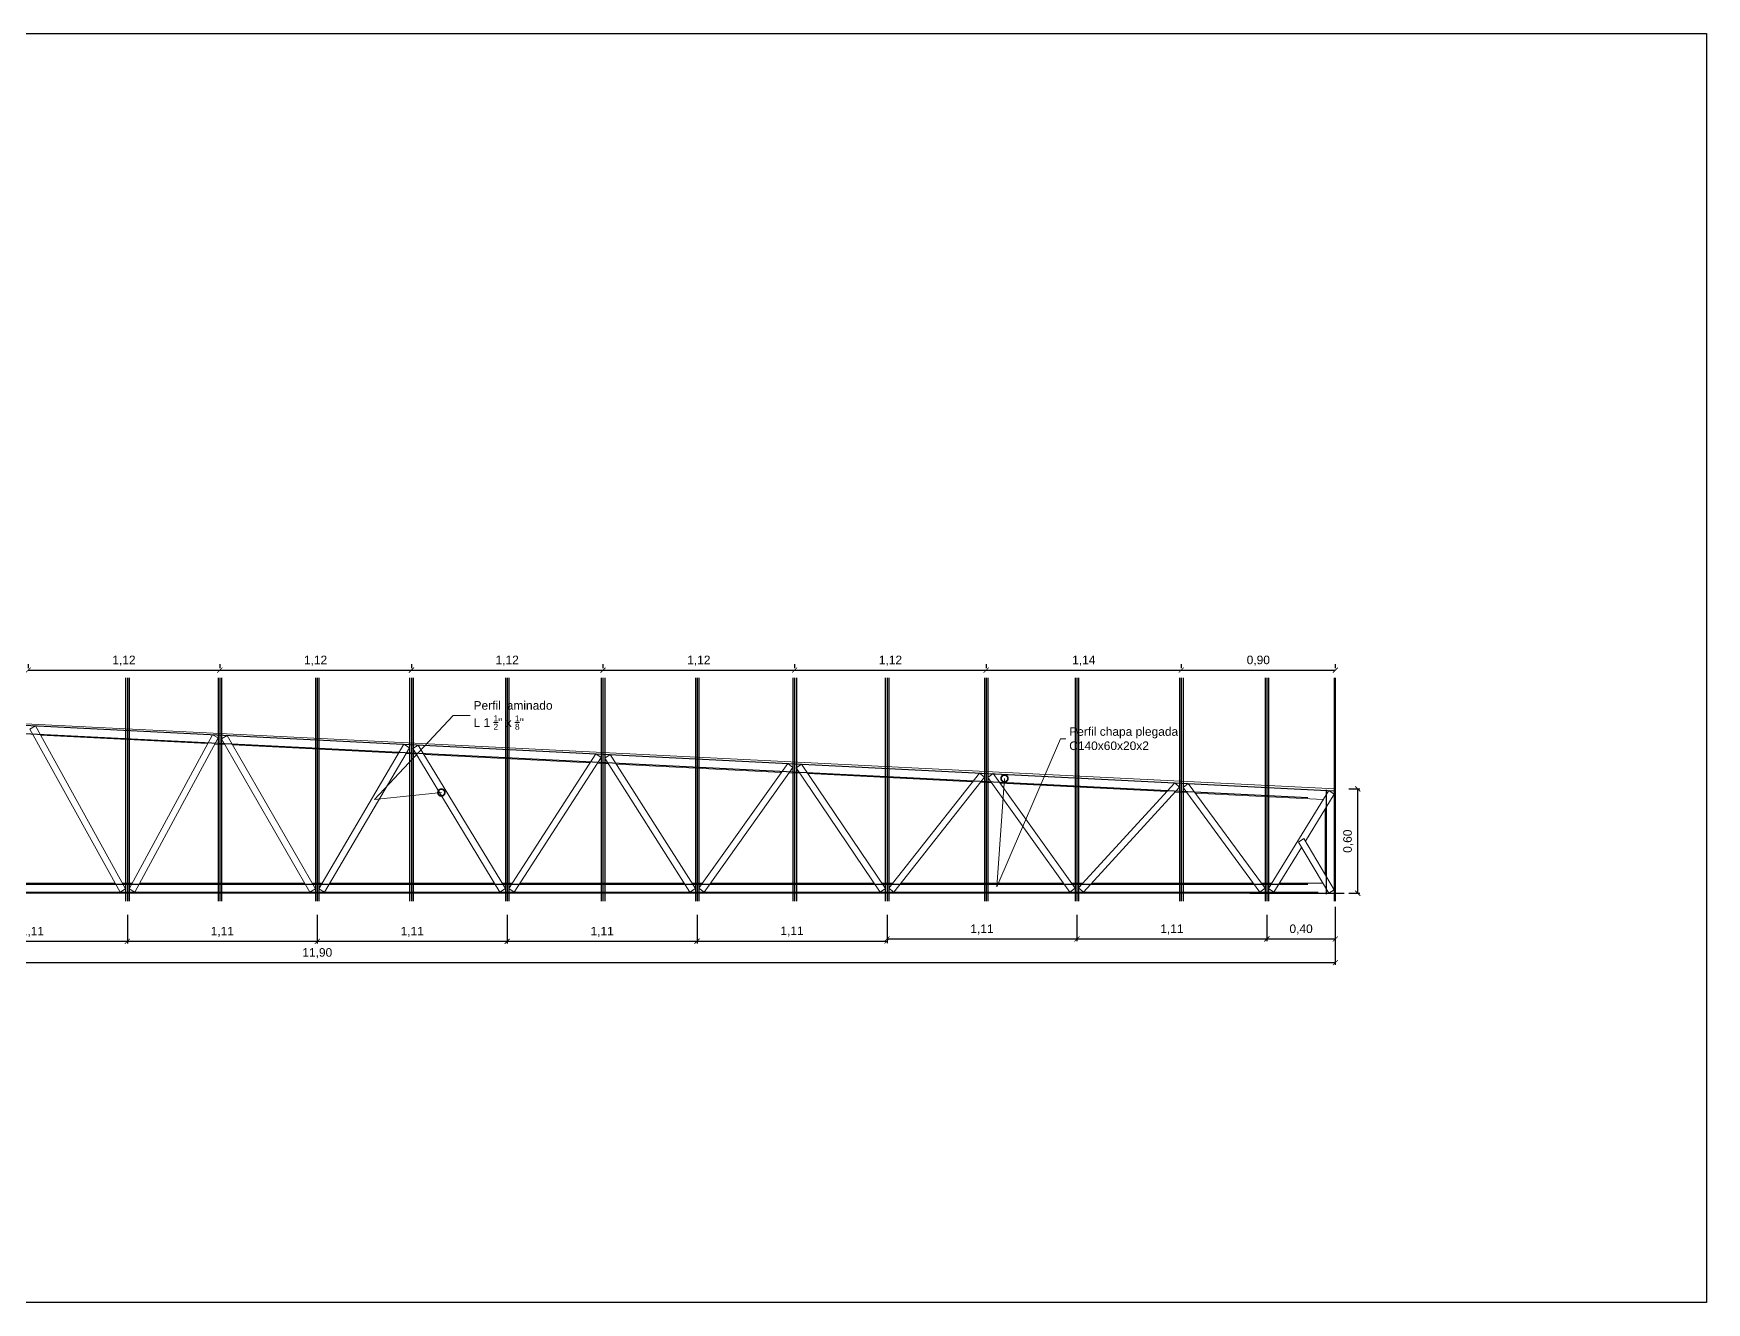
# Model space of a CAD drawing. Header units: millimetres. Extents: x 265 to 899, y -203 to 32.
# Drawn here: x 814.56 to 824.34, y -122.68 to -115.26 of the extents above; entities that cross this region are included whole.
import ezdxf
from ezdxf import colors
from ezdxf.entities.mleader import LeaderData, LeaderLine
from ezdxf.math import Vec2, Vec3

# ---------------------------------------------------------------- set-up
doc = ezdxf.new("R2010")
doc.units = ezdxf.units.MM
doc.header["$LTSCALE"] = 0.1
doc.header["$MEASUREMENT"] = 0
doc.header["$PDMODE"] = 3
doc.header["$PDSIZE"] = 0.1
doc.linetypes.add('CONTINUA', pattern=[200, 100, 100])
doc.layers.get('DEFPOINTS').update_dxf_attribs({"color": 1})
for name, color, linetype, lineweight in [('00_EST_ANGULARES', 4, 'CONTINUA', 20), ('00_EST_Cotas', 6, 'Continuous', 9), ('00_EST_TEXTO', 6, 'Continuous', 9), ('00_EST_Viga', 5, 'Continuous', 20), ('00_EST_Viga_Montante', 5, 'Continuous', 20)]:
    doc.layers.add(name, color=color, linetype=linetype, lineweight=lineweight)
doc.layers.add('00_EST_Aux', color=7, linetype='Continuous', true_color=0xd02fca, plot=False)
doc.layers.add('00_EST_NoImprimir', color=1, linetype='Continuous', plot=False)
doc.styles.add('Arial1_50', font='arial.ttf', dxfattribs={"height": 0.05})
doc.styles.add('Arial20', font='arial.ttf', dxfattribs={"height": 0.2})
doc.dimstyles.new('Cota 1-25-Andres', dxfattribs={"dimtxt": 0.05, "dimasz": 0.03, "dimexe": 0.012, "dimexo": 0.08, "dimgap": 0.025, "dimtad": 1, "dimzin": 0, "dimtxsty": 'Arial1_50', "dimblk1": 'ARCHTICK', "dimblk2": 'ARCHTICK', "dimsah": 1, "dimcen": 0.09, "dimclrd": 256, "dimclre": 256, "dimclrt": 256, "dimazin": 0, "dimtfac": 1, "dimtofl": 0, "dimtmove": 0, "dimatfit": 3, "dimldrblk": 'ARCHTICK', "dimfxl": 1, "dimtolj": 1, "dimtzin": 0, "dimarcsym": 0})

# ---------------------------------------------------------------- blocks, each defined once
blk = doc.blocks.new('_ARCHTICK')
at = {"color": 0, "linetype": 'ByBlock', "const_width": 0.15}
blk.add_lwpolyline([(-0.5, -0.5), (0.5, 0.5)], dxfattribs=at)
blk = doc.blocks.new('*D199')
at = {"layer": '00_EST_Cotas', "lineweight": -2, "transparency": 16777216}
for p, q in [((814.0028, -120.4099), (814.0028, -120.5774)), ((815.1128, -120.4099), (815.1128, -120.5774)), ((814.0028, -120.5654), (815.1128, -120.5654))]:
    blk.add_line(p, q, dxfattribs=at)
at = {"layer": 'DEFPOINTS', "color": 0, "transparency": 16777216}
for p in [(814.0028, -120.3299), (815.1128, -120.3299), (815.1128, -120.5654)]:
    blk.add_point(p, dxfattribs=at)
at = {"layer": '00_EST_Cotas', "lineweight": -2, "transparency": 16777216, "xscale": 0.03, "yscale": 0.03, "zscale": 0.03, "rotation": 180}
blk.add_blockref('_ARCHTICK', (814.0028, -120.5654), dxfattribs=at)
at = {"layer": '00_EST_Cotas', "lineweight": -2, "transparency": 16777216, "xscale": 0.03, "yscale": 0.03, "zscale": 0.03}
blk.add_blockref('_ARCHTICK', (815.1128, -120.5654), dxfattribs=at)
at = {"layer": '00_EST_Cotas', "transparency": 16777216, "insert": (814.5578, -120.5104), "char_height": 0.05, "attachment_point": 5, "style": 'Arial1_50'}
blk.add_mtext('\\A1;1,11', dxfattribs=at)
blk = doc.blocks.new('*D200')
at = {"layer": '00_EST_Cotas', "lineweight": -2, "transparency": 16777216}
for p, q in [((815.1128, -120.4099), (815.1128, -120.5774)), ((816.2228, -120.4099), (816.2228, -120.5774)), ((815.1128, -120.5654), (816.2228, -120.5654))]:
    blk.add_line(p, q, dxfattribs=at)
at = {"layer": 'DEFPOINTS', "color": 0, "transparency": 16777216}
for p in [(815.1128, -120.3299), (816.2228, -120.3299), (816.2228, -120.5654)]:
    blk.add_point(p, dxfattribs=at)
at = {"layer": '00_EST_Cotas', "lineweight": -2, "transparency": 16777216, "xscale": 0.03, "yscale": 0.03, "zscale": 0.03, "rotation": 180}
blk.add_blockref('_ARCHTICK', (815.1128, -120.5654), dxfattribs=at)
at = {"layer": '00_EST_Cotas', "lineweight": -2, "transparency": 16777216, "xscale": 0.03, "yscale": 0.03, "zscale": 0.03}
blk.add_blockref('_ARCHTICK', (816.2228, -120.5654), dxfattribs=at)
at = {"layer": '00_EST_Cotas', "transparency": 16777216, "insert": (815.6678, -120.5104), "char_height": 0.05, "attachment_point": 5, "style": 'Arial1_50'}
blk.add_mtext('\\A1;1,11', dxfattribs=at)
blk = doc.blocks.new('*D201')
at = {"layer": '00_EST_Cotas', "lineweight": -2, "transparency": 16777216}
for p, q in [((816.2228, -120.4099), (816.2228, -120.5774)), ((817.3328, -120.4099), (817.3328, -120.5774)), ((816.2228, -120.5654), (817.3328, -120.5654))]:
    blk.add_line(p, q, dxfattribs=at)
at = {"layer": 'DEFPOINTS', "color": 0, "transparency": 16777216}
for p in [(816.2228, -120.3299), (817.3328, -120.3299), (817.3328, -120.5654)]:
    blk.add_point(p, dxfattribs=at)
at = {"layer": '00_EST_Cotas', "lineweight": -2, "transparency": 16777216, "xscale": 0.03, "yscale": 0.03, "zscale": 0.03, "rotation": 180}
blk.add_blockref('_ARCHTICK', (816.2228, -120.5654), dxfattribs=at)
at = {"layer": '00_EST_Cotas', "lineweight": -2, "transparency": 16777216, "xscale": 0.03, "yscale": 0.03, "zscale": 0.03}
blk.add_blockref('_ARCHTICK', (817.3328, -120.5654), dxfattribs=at)
at = {"layer": '00_EST_Cotas', "transparency": 16777216, "insert": (816.7778, -120.5104), "char_height": 0.05, "attachment_point": 5, "style": 'Arial1_50'}
blk.add_mtext('\\A1;1,11', dxfattribs=at)
blk = doc.blocks.new('*D202')
at = {"layer": '00_EST_Cotas', "lineweight": -2, "transparency": 16777216}
for p, q in [((817.3328, -120.4099), (817.3328, -120.5774)), ((818.4428, -120.4099), (818.4428, -120.5774)), ((817.3328, -120.5654), (818.4428, -120.5654))]:
    blk.add_line(p, q, dxfattribs=at)
at = {"layer": 'DEFPOINTS', "color": 0, "transparency": 16777216}
for p in [(817.3328, -120.3299), (818.4428, -120.3299), (818.4428, -120.5654)]:
    blk.add_point(p, dxfattribs=at)
at = {"layer": '00_EST_Cotas', "lineweight": -2, "transparency": 16777216, "xscale": 0.03, "yscale": 0.03, "zscale": 0.03, "rotation": 180}
blk.add_blockref('_ARCHTICK', (817.3328, -120.5654), dxfattribs=at)
at = {"layer": '00_EST_Cotas', "lineweight": -2, "transparency": 16777216, "xscale": 0.03, "yscale": 0.03, "zscale": 0.03}
blk.add_blockref('_ARCHTICK', (818.4428, -120.5654), dxfattribs=at)
at = {"layer": '00_EST_Cotas', "transparency": 16777216, "insert": (817.8878, -120.5104), "char_height": 0.05, "attachment_point": 5, "style": 'Arial1_50'}
blk.add_mtext('\\A1;1,11', dxfattribs=at)
blk = doc.blocks.new('*D203')
at = {"layer": '00_EST_Cotas', "lineweight": -2, "transparency": 16777216}
for p, q in [((818.4428, -120.4099), (818.4428, -120.5756)), ((819.5528, -120.4099), (819.5528, -120.5756)), ((818.4428, -120.5636), (819.5528, -120.5636))]:
    blk.add_line(p, q, dxfattribs=at)
at = {"layer": 'DEFPOINTS', "color": 0, "transparency": 16777216}
for p in [(818.4428, -120.3299), (819.5528, -120.3299), (819.5528, -120.5636)]:
    blk.add_point(p, dxfattribs=at)
at = {"layer": '00_EST_Cotas', "lineweight": -2, "transparency": 16777216, "xscale": 0.03, "yscale": 0.03, "zscale": 0.03, "rotation": 180}
blk.add_blockref('_ARCHTICK', (818.4428, -120.5636), dxfattribs=at)
at = {"layer": '00_EST_Cotas', "lineweight": -2, "transparency": 16777216, "xscale": 0.03, "yscale": 0.03, "zscale": 0.03}
blk.add_blockref('_ARCHTICK', (819.5528, -120.5636), dxfattribs=at)
at = {"layer": '00_EST_Cotas', "transparency": 16777216, "insert": (818.9978, -120.5085), "char_height": 0.05, "attachment_point": 5, "style": 'Arial1_50'}
blk.add_mtext('\\A1;1,11', dxfattribs=at)
blk = doc.blocks.new('*D204')
at = {"layer": '00_EST_Cotas', "lineweight": -2, "transparency": 16777216}
for p, q in [((819.5528, -120.4099), (819.5528, -120.5636)), ((820.6628, -120.4099), (820.6628, -120.5636)), ((819.5528, -120.5516), (820.6628, -120.5516))]:
    blk.add_line(p, q, dxfattribs=at)
at = {"layer": 'DEFPOINTS', "color": 0, "transparency": 16777216}
for p in [(819.5528, -120.3299), (820.6628, -120.3299), (820.6628, -120.5516)]:
    blk.add_point(p, dxfattribs=at)
at = {"layer": '00_EST_Cotas', "lineweight": -2, "transparency": 16777216, "xscale": 0.03, "yscale": 0.03, "zscale": 0.03, "rotation": 180}
blk.add_blockref('_ARCHTICK', (819.5528, -120.5516), dxfattribs=at)
at = {"layer": '00_EST_Cotas', "lineweight": -2, "transparency": 16777216, "xscale": 0.03, "yscale": 0.03, "zscale": 0.03}
blk.add_blockref('_ARCHTICK', (820.6628, -120.5516), dxfattribs=at)
at = {"layer": '00_EST_Cotas', "transparency": 16777216, "insert": (820.1078, -120.4965), "char_height": 0.05, "attachment_point": 5, "style": 'Arial1_50'}
blk.add_mtext('\\A1;1,11', dxfattribs=at)
blk = doc.blocks.new('*D205')
at = {"layer": '00_EST_Cotas', "lineweight": -2, "transparency": 16777216}
for p, q in [((820.6628, -120.4099), (820.6628, -120.5636)), ((821.7728, -120.4099), (821.7728, -120.5636)), ((820.6628, -120.5516), (821.7728, -120.5516))]:
    blk.add_line(p, q, dxfattribs=at)
at = {"layer": 'DEFPOINTS', "color": 0, "transparency": 16777216}
for p in [(820.6628, -120.3299), (821.7728, -120.3299), (821.7728, -120.5516)]:
    blk.add_point(p, dxfattribs=at)
at = {"layer": '00_EST_Cotas', "lineweight": -2, "transparency": 16777216, "xscale": 0.03, "yscale": 0.03, "zscale": 0.03, "rotation": 180}
blk.add_blockref('_ARCHTICK', (820.6628, -120.5516), dxfattribs=at)
at = {"layer": '00_EST_Cotas', "lineweight": -2, "transparency": 16777216, "xscale": 0.03, "yscale": 0.03, "zscale": 0.03}
blk.add_blockref('_ARCHTICK', (821.7728, -120.5516), dxfattribs=at)
at = {"layer": '00_EST_Cotas', "transparency": 16777216, "insert": (821.2178, -120.4965), "char_height": 0.05, "attachment_point": 5, "style": 'Arial1_50'}
blk.add_mtext('\\A1;1,11', dxfattribs=at)
blk = doc.blocks.new('*D206')
at = {"layer": '00_EST_Cotas', "lineweight": -2, "transparency": 16777216}
for p, q in [((821.7728, -120.4099), (821.7728, -120.5636)), ((822.1731, -120.4099), (822.1731, -120.5636)), ((821.7728, -120.5516), (822.1731, -120.5516))]:
    blk.add_line(p, q, dxfattribs=at)
at = {"layer": 'DEFPOINTS', "color": 0, "transparency": 16777216}
for p in [(821.7728, -120.3299), (822.1731, -120.3299), (822.1731, -120.5516)]:
    blk.add_point(p, dxfattribs=at)
at = {"layer": '00_EST_Cotas', "lineweight": -2, "transparency": 16777216, "xscale": 0.03, "yscale": 0.03, "zscale": 0.03, "rotation": 180}
blk.add_blockref('_ARCHTICK', (821.7728, -120.5516), dxfattribs=at)
at = {"layer": '00_EST_Cotas', "lineweight": -2, "transparency": 16777216, "xscale": 0.03, "yscale": 0.03, "zscale": 0.03}
blk.add_blockref('_ARCHTICK', (822.1731, -120.5516), dxfattribs=at)
at = {"layer": '00_EST_Cotas', "transparency": 16777216, "insert": (821.9729, -120.4965), "char_height": 0.05, "attachment_point": 5, "style": 'Arial1_50'}
blk.add_mtext('\\A1;0,40', dxfattribs=at)
blk = doc.blocks.new('*D211')
at = {"layer": '00_EST_Cotas', "lineweight": -2, "transparency": 16777216}
for p, q in [((814.5328, -118.9445), (814.5328, -118.9682)), ((814.5328, -118.9802), (815.6528, -118.9802)), ((815.6528, -118.9445), (815.6528, -118.9682))]:
    blk.add_line(p, q, dxfattribs=at)
at = {"layer": 'DEFPOINTS', "color": 0, "transparency": 16777216}
for p in [(815.6528, -118.9802), (814.5328, -119.0245), (815.6528, -119.0245)]:
    blk.add_point(p, dxfattribs=at)
at = {"layer": '00_EST_Cotas', "lineweight": -2, "transparency": 16777216, "xscale": 0.03, "yscale": 0.03, "zscale": 0.03, "rotation": 180}
blk.add_blockref('_ARCHTICK', (814.5328, -118.9802), dxfattribs=at)
at = {"layer": '00_EST_Cotas', "lineweight": -2, "transparency": 16777216, "xscale": 0.03, "yscale": 0.03, "zscale": 0.03}
blk.add_blockref('_ARCHTICK', (815.6528, -118.9802), dxfattribs=at)
at = {"layer": '00_EST_Cotas', "transparency": 16777216, "insert": (815.0928, -118.9251), "char_height": 0.05, "attachment_point": 5, "style": 'Arial1_50'}
blk.add_mtext('\\A1;1,12', dxfattribs=at)
blk = doc.blocks.new('*D212')
at = {"layer": '00_EST_Cotas', "lineweight": -2, "transparency": 16777216}
for p, q in [((815.6528, -118.9445), (815.6528, -118.9682)), ((815.6528, -118.9802), (816.7728, -118.9802)), ((816.7728, -118.9445), (816.7728, -118.9682))]:
    blk.add_line(p, q, dxfattribs=at)
at = {"layer": 'DEFPOINTS', "color": 0, "transparency": 16777216}
for p in [(816.7728, -118.9802), (815.6528, -119.0245), (816.7728, -119.0245)]:
    blk.add_point(p, dxfattribs=at)
at = {"layer": '00_EST_Cotas', "lineweight": -2, "transparency": 16777216, "xscale": 0.03, "yscale": 0.03, "zscale": 0.03, "rotation": 180}
blk.add_blockref('_ARCHTICK', (815.6528, -118.9802), dxfattribs=at)
at = {"layer": '00_EST_Cotas', "lineweight": -2, "transparency": 16777216, "xscale": 0.03, "yscale": 0.03, "zscale": 0.03}
blk.add_blockref('_ARCHTICK', (816.7728, -118.9802), dxfattribs=at)
at = {"layer": '00_EST_Cotas', "transparency": 16777216, "insert": (816.2128, -118.9251), "char_height": 0.05, "attachment_point": 5, "style": 'Arial1_50'}
blk.add_mtext('\\A1;1,12', dxfattribs=at)
blk = doc.blocks.new('*D213')
at = {"layer": '00_EST_Cotas', "lineweight": -2, "transparency": 16777216}
for p, q in [((816.7728, -118.9445), (816.7728, -118.9682)), ((816.7728, -118.9802), (817.8928, -118.9802)), ((817.8928, -118.9445), (817.8928, -118.9682))]:
    blk.add_line(p, q, dxfattribs=at)
at = {"layer": 'DEFPOINTS', "color": 0, "transparency": 16777216}
for p in [(817.8928, -118.9802), (816.7728, -119.0245), (817.8928, -119.0245)]:
    blk.add_point(p, dxfattribs=at)
at = {"layer": '00_EST_Cotas', "lineweight": -2, "transparency": 16777216, "xscale": 0.03, "yscale": 0.03, "zscale": 0.03, "rotation": 180}
blk.add_blockref('_ARCHTICK', (816.7728, -118.9802), dxfattribs=at)
at = {"layer": '00_EST_Cotas', "lineweight": -2, "transparency": 16777216, "xscale": 0.03, "yscale": 0.03, "zscale": 0.03}
blk.add_blockref('_ARCHTICK', (817.8928, -118.9802), dxfattribs=at)
at = {"layer": '00_EST_Cotas', "transparency": 16777216, "insert": (817.3328, -118.9251), "char_height": 0.05, "attachment_point": 5, "style": 'Arial1_50'}
blk.add_mtext('\\A1;1,12', dxfattribs=at)
blk = doc.blocks.new('*D214')
at = {"layer": '00_EST_Cotas', "lineweight": -2, "transparency": 16777216}
for p, q in [((817.8928, -118.9445), (817.8928, -118.9682)), ((817.8928, -118.9802), (819.0128, -118.9802)), ((819.0128, -118.9445), (819.0128, -118.9682))]:
    blk.add_line(p, q, dxfattribs=at)
at = {"layer": 'DEFPOINTS', "color": 0, "transparency": 16777216}
for p in [(819.0128, -118.9802), (817.8928, -119.0245), (819.0128, -119.0245)]:
    blk.add_point(p, dxfattribs=at)
at = {"layer": '00_EST_Cotas', "lineweight": -2, "transparency": 16777216, "xscale": 0.03, "yscale": 0.03, "zscale": 0.03, "rotation": 180}
blk.add_blockref('_ARCHTICK', (817.8928, -118.9802), dxfattribs=at)
at = {"layer": '00_EST_Cotas', "lineweight": -2, "transparency": 16777216, "xscale": 0.03, "yscale": 0.03, "zscale": 0.03}
blk.add_blockref('_ARCHTICK', (819.0128, -118.9802), dxfattribs=at)
at = {"layer": '00_EST_Cotas', "transparency": 16777216, "insert": (818.4528, -118.9251), "char_height": 0.05, "attachment_point": 5, "style": 'Arial1_50'}
blk.add_mtext('\\A1;1,12', dxfattribs=at)
blk = doc.blocks.new('*D215')
at = {"layer": '00_EST_Cotas', "lineweight": -2, "transparency": 16777216}
for p, q in [((819.0128, -118.9445), (819.0128, -118.9682)), ((819.0128, -118.9802), (820.1328, -118.9802)), ((820.1328, -118.9445), (820.1328, -118.9682))]:
    blk.add_line(p, q, dxfattribs=at)
at = {"layer": 'DEFPOINTS', "color": 0, "transparency": 16777216}
for p in [(820.1328, -118.9802), (819.0128, -119.0245), (820.1328, -119.0245)]:
    blk.add_point(p, dxfattribs=at)
at = {"layer": '00_EST_Cotas', "lineweight": -2, "transparency": 16777216, "xscale": 0.03, "yscale": 0.03, "zscale": 0.03, "rotation": 180}
blk.add_blockref('_ARCHTICK', (819.0128, -118.9802), dxfattribs=at)
at = {"layer": '00_EST_Cotas', "lineweight": -2, "transparency": 16777216, "xscale": 0.03, "yscale": 0.03, "zscale": 0.03}
blk.add_blockref('_ARCHTICK', (820.1328, -118.9802), dxfattribs=at)
at = {"layer": '00_EST_Cotas', "transparency": 16777216, "insert": (819.5728, -118.9251), "char_height": 0.05, "attachment_point": 5, "style": 'Arial1_50'}
blk.add_mtext('\\A1;1,12', dxfattribs=at)
blk = doc.blocks.new('*D216')
at = {"layer": '00_EST_Cotas', "lineweight": -2, "transparency": 16777216}
for p, q in [((820.1328, -118.9445), (820.1328, -118.9682)), ((820.1328, -118.9802), (821.2728, -118.9802)), ((821.2728, -118.9445), (821.2728, -118.9682))]:
    blk.add_line(p, q, dxfattribs=at)
at = {"layer": 'DEFPOINTS', "color": 0, "transparency": 16777216}
for p in [(821.2728, -118.9802), (820.1328, -119.0245), (821.2728, -119.0245)]:
    blk.add_point(p, dxfattribs=at)
at = {"layer": '00_EST_Cotas', "lineweight": -2, "transparency": 16777216, "xscale": 0.03, "yscale": 0.03, "zscale": 0.03, "rotation": 180}
blk.add_blockref('_ARCHTICK', (820.1328, -118.9802), dxfattribs=at)
at = {"layer": '00_EST_Cotas', "lineweight": -2, "transparency": 16777216, "xscale": 0.03, "yscale": 0.03, "zscale": 0.03}
blk.add_blockref('_ARCHTICK', (821.2728, -118.9802), dxfattribs=at)
at = {"layer": '00_EST_Cotas', "transparency": 16777216, "insert": (820.7028, -118.9251), "char_height": 0.05, "attachment_point": 5, "style": 'Arial1_50'}
blk.add_mtext('\\A1;1,14', dxfattribs=at)
blk = doc.blocks.new('*D217')
at = {"layer": '00_EST_Cotas', "lineweight": -2, "transparency": 16777216}
for p, q in [((821.2728, -118.9445), (821.2728, -118.9682)), ((821.2728, -118.9802), (822.1731, -118.9802)), ((822.1731, -118.9445), (822.1731, -118.9682))]:
    blk.add_line(p, q, dxfattribs=at)
at = {"layer": 'DEFPOINTS', "color": 0, "transparency": 16777216}
for p in [(822.1731, -118.9802), (821.2728, -119.0245), (822.1731, -119.0245)]:
    blk.add_point(p, dxfattribs=at)
at = {"layer": '00_EST_Cotas', "lineweight": -2, "transparency": 16777216, "xscale": 0.03, "yscale": 0.03, "zscale": 0.03, "rotation": 180}
blk.add_blockref('_ARCHTICK', (821.2728, -118.9802), dxfattribs=at)
at = {"layer": '00_EST_Cotas', "lineweight": -2, "transparency": 16777216, "xscale": 0.03, "yscale": 0.03, "zscale": 0.03}
blk.add_blockref('_ARCHTICK', (822.1731, -118.9802), dxfattribs=at)
at = {"layer": '00_EST_Cotas', "transparency": 16777216, "insert": (821.7229, -118.9251), "char_height": 0.05, "attachment_point": 5, "style": 'Arial1_50'}
blk.add_mtext('\\A1;0,90', dxfattribs=at)
blk = doc.blocks.new('*D299')
at = {"layer": '00_EST_Cotas', "lineweight": -2, "transparency": 16777216}
for p, q in [((810.2728, -120.3645), (810.2728, -120.702)), ((822.1728, -120.3645), (822.1728, -120.702)), ((810.2728, -120.69), (822.1728, -120.69))]:
    blk.add_line(p, q, dxfattribs=at)
at = {"layer": 'DEFPOINTS', "color": 0, "transparency": 16777216}
for p in [(810.2728, -120.2845), (822.1728, -120.2845), (822.1728, -120.69)]:
    blk.add_point(p, dxfattribs=at)
at = {"layer": '00_EST_Cotas', "lineweight": -2, "transparency": 16777216, "xscale": 0.03, "yscale": 0.03, "zscale": 0.03, "rotation": 180}
blk.add_blockref('_ARCHTICK', (810.2728, -120.69), dxfattribs=at)
at = {"layer": '00_EST_Cotas', "lineweight": -2, "transparency": 16777216, "xscale": 0.03, "yscale": 0.03, "zscale": 0.03}
blk.add_blockref('_ARCHTICK', (822.1728, -120.69), dxfattribs=at)
at = {"layer": '00_EST_Cotas', "transparency": 16777216, "insert": (816.2228, -120.635), "char_height": 0.05, "attachment_point": 5, "style": 'Arial1_50'}
blk.add_mtext('\\A1;11,90', dxfattribs=at)
blk = doc.blocks.new('*D300')
at = {"layer": '00_EST_Cotas', "lineweight": -2, "transparency": 16777216}
for p, q in [((822.2528, -119.6743), (822.3161, -119.6743)), ((822.3041, -120.2845), (822.3041, -119.6743)), ((822.2528, -120.2845), (822.3161, -120.2845))]:
    blk.add_line(p, q, dxfattribs=at)
at = {"layer": 'DEFPOINTS', "color": 0, "transparency": 16777216}
for p in [(822.1728, -119.6743), (822.3041, -119.6743), (822.1728, -120.2845)]:
    blk.add_point(p, dxfattribs=at)
at = {"layer": '00_EST_Cotas', "lineweight": -2, "transparency": 16777216, "xscale": 0.03, "yscale": 0.03, "zscale": 0.03}
for p, rotation in [((822.3041, -119.6743), 89.99993746790425), ((822.3041, -120.2845), 269.9999374679043)]:
    blk.add_blockref('_ARCHTICK', p, dxfattribs=dict(at, rotation=rotation))
at = {"layer": '00_EST_Cotas', "transparency": 16777216, "insert": (822.249, -119.98), "char_height": 0.05, "attachment_point": 5, "rotation": 89.99994, "style": 'Arial1_50'}
blk.add_mtext('\\A1;0,60', dxfattribs=at)
blk = doc.blocks.new('_DotSmall')
at = {"color": 0, "linetype": 'ByBlock', "const_width": 0.5}
blk.add_lwpolyline([(-0.0625, 0, 1), (0.0625, 0, 1)], format="xyb", close=True, dxfattribs=at)

msp = doc.modelspace()

# ---------------------------------------------------------------- linework, layer by layer
at = {"layer": '00_EST_ANGULARES'}
for p, q in [((814.5428, -119.3256), (814.5756, -119.3063)), ((815.0699, -120.2781), (814.5428, -119.3256)), ((814.5756, -119.3063), (815.1028, -120.2588)), ((815.6096, -119.3577), (815.1228, -120.259)), ((815.1557, -120.2781), (815.6426, -119.3768)), ((815.6096, -119.3577), (815.6426, -119.3768)), ((815.6628, -119.3813), (815.6953, -119.3614)), ((816.1803, -120.2781), (815.6628, -119.3813)), ((815.6953, -119.3614), (816.2128, -120.2582)), ((816.7292, -119.4136), (816.2328, -120.2578)), ((816.265, -120.2781), (816.7615, -119.4339)), ((816.7292, -119.4136), (816.7615, -119.4339)), ((816.7813, -119.4384), (816.8134, -119.4178)), ((817.2907, -120.2781), (816.7813, -119.4384)), ((816.8134, -119.4178), (817.3228, -120.2575)), ((817.8511, -119.4697), (817.3428, -120.2566)), ((817.3742, -120.2781), (817.8826, -119.4912)), ((817.8826, -119.4912), (817.8511, -119.4697)), ((817.9028, -119.4951), (817.9344, -119.4739)), ((818.4012, -120.2781), (817.9028, -119.4951)), ((817.9344, -119.4739), (818.4328, -120.2568)), ((818.9725, -119.5258), (818.4528, -120.2553)), ((818.4833, -120.2781), (819.0031, -119.5486)), ((819.0031, -119.5486), (818.9725, -119.5258)), ((819.0213, -119.5518), (819.0524, -119.5297)), ((819.5131, -120.2781), (819.0213, -119.5518)), ((819.0524, -119.5297), (819.5442, -120.2561)), ((820.0931, -119.5818), (819.5628, -120.2539)), ((820.1226, -119.6059), (820.0931, -119.5818)), ((820.1428, -119.6074), (820.1733, -119.5845)), ((820.1733, -119.5845), (820.6528, -120.2552)), ((819.5922, -120.2781), (820.1226, -119.6059)), ((820.6223, -120.2781), (820.1428, -119.6074)), ((821.2348, -119.6388), (820.6728, -120.252)), ((820.7006, -120.2781), (821.2626, -119.6649)), ((821.2348, -119.6388), (821.2626, -119.6649)), ((821.2828, -119.6659), (821.313, -119.6427)), ((821.7326, -120.2781), (821.2828, -119.6659)), ((821.3129, -119.6427), (821.7628, -120.2549)), ((821.7828, -120.2572), (822.1348, -119.6838)), ((822.1348, -119.6838), (822.1667, -119.7047)), ((822.1667, -119.7047), (821.9979, -119.9797)), ((821.9571, -119.9855), (821.9889, -119.9647)), ((821.9889, -119.9647), (822.1667, -120.2636)), ((821.9754, -120.0163), (821.8146, -120.2781)), ((822.1348, -120.2845), (821.9571, -119.9855)), ((815.0699, -120.2781), (815.1028, -120.2588)), ((815.1228, -120.259), (815.1557, -120.2781)), ((816.1803, -120.2781), (816.2128, -120.2582)), ((816.2328, -120.2578), (816.265, -120.2781)), ((817.2907, -120.2781), (817.3228, -120.2575)), ((817.3428, -120.2566), (817.3742, -120.2781)), ((818.4012, -120.2781), (818.4328, -120.2568)), ((818.4833, -120.2781), (818.4528, -120.2553)), ((819.5131, -120.2781), (819.5442, -120.2561)), ((819.5628, -120.2539), (819.5922, -120.2781)), ((820.6223, -120.2781), (820.6528, -120.2552)), ((820.6728, -120.252), (820.7006, -120.2781)), ((821.7326, -120.2781), (821.7628, -120.2549)), ((821.7828, -120.2572), (821.8146, -120.2781)), ((822.1348, -120.2845), (822.1667, -120.2636))]:
    msp.add_line(p, q, dxfattribs=at)
at = {"layer": '00_EST_Aux'}
for p, q in [((810.2724, -119.0909), (822.1655, -119.6854)), ((815.1028, -119.0245), (815.1028, -120.3299)), ((815.1128, -119.0245), (815.1128, -120.3299)), ((815.1228, -119.0245), (815.1228, -120.3299)), ((815.6428, -119.0245), (815.6428, -120.3299)), ((815.6528, -119.0245), (815.6528, -120.3299)), ((815.6628, -119.0245), (815.6628, -120.3299)), ((816.2128, -119.0245), (816.2128, -120.3299)), ((816.2228, -119.0245), (816.2228, -120.3299)), ((816.2328, -119.0245), (816.2328, -120.3299)), ((816.7628, -119.0245), (816.7628, -120.3299)), ((816.7728, -119.0245), (816.7728, -120.3299)), ((816.7828, -119.0245), (816.7828, -120.3299)), ((817.3228, -119.0245), (817.3228, -120.3299)), ((817.3328, -119.0245), (817.3328, -120.3299)), ((817.3428, -119.0245), (817.3428, -120.3299)), ((817.8828, -119.0245), (817.8828, -120.3299)), ((817.8928, -119.0245), (817.8928, -120.3299)), ((817.9028, -119.0245), (817.9028, -120.3299)), ((818.4328, -119.0245), (818.4328, -120.3299)), ((818.4428, -119.0245), (818.4428, -120.3299)), ((818.4528, -119.0245), (818.4528, -120.3299)), ((819.0028, -119.0245), (819.0028, -120.3299)), ((819.0128, -119.0245), (819.0128, -120.3299)), ((819.0228, -119.0245), (819.0228, -120.3299)), ((819.5428, -119.0245), (819.5428, -120.3299)), ((819.5528, -119.0245), (819.5528, -120.3299)), ((819.5628, -119.0245), (819.5628, -120.3299)), ((820.1228, -119.0245), (820.1228, -120.3299)), ((820.1328, -119.0245), (820.1328, -120.3299)), ((820.1428, -119.0245), (820.1428, -120.3299)), ((820.6528, -119.0245), (820.6528, -120.3299)), ((820.6628, -119.0245), (820.6628, -120.3299)), ((820.6728, -119.0245), (820.6728, -120.3299)), ((821.2628, -119.0245), (821.2628, -120.3299)), ((821.2728, -119.0245), (821.2728, -120.3299)), ((821.2828, -119.0245), (821.2828, -120.3299)), ((821.7628, -119.0245), (821.7628, -120.3299)), ((821.7728, -119.0245), (821.7728, -120.3299)), ((821.7828, -119.0245), (821.7828, -120.3299)), ((822.1667, -119.0245), (822.1667, -120.3299)), ((822.1731, -119.0245), (822.1731, -120.3299)), ((810.3331, -119.1412), (822.0131, -119.725)), ((822.1195, -119.6793), (822.1195, -120.2895)), ((810.3328, -120.2309), (822.0128, -120.2309)), ((810.2728, -120.2781), (822.0728, -120.2781)), ((821.6728, -120.2845), (822.2239, -120.2845))]:
    msp.add_line(p, q, dxfattribs=at)
at = {"layer": '00_EST_NoImprimir'}
msp.add_lwpolyline([(805.0908, -115.2581), (824.3427, -115.2581), (824.3427, -122.6771), (805.0908, -122.6771)], close=True, dxfattribs=at)
at = {"layer": '00_EST_Viga'}
for p, q in [((810.2728, -119.0845), (822.1728, -119.6743)), ((814.606, -119.3612), (815.5814, -119.4099)), ((815.6235, -119.412), (815.6822, -119.415)), ((815.7275, -119.4172), (816.6986, -119.4658)), ((816.7415, -119.4679), (816.8011, -119.4709)), ((816.847, -119.4732), (817.8175, -119.5217)), ((817.8615, -119.5239), (817.9231, -119.527)), ((817.9697, -119.5293), (818.9356, -119.5776)), ((818.9808, -119.5798), (819.0424, -119.5829)), ((819.09, -119.5853), (820.0524, -119.6334)), ((820.0991, -119.6357), (820.1654, -119.6391)), ((820.214, -119.6415), (821.1877, -119.6902)), ((821.2372, -119.6926), (821.3049, -119.696)), ((821.3538, -119.6985), (822.1029, -119.7359)), ((814.073, -120.2245), (815.0403, -120.2245)), ((815.0838, -120.2245), (815.1414, -120.2245)), ((815.1847, -120.2245), (816.1494, -120.2245)), ((816.1933, -120.2245), (816.2524, -120.2245)), ((816.2966, -120.2245), (817.2582, -120.2245)), ((817.3027, -120.2245), (817.3635, -120.2245)), ((817.4089, -120.2245), (818.367, -120.2245)), ((818.4122, -120.2245), (818.4747, -120.2245)), ((818.5215, -120.2245), (819.4768, -120.2245)), ((819.5228, -120.2245), (819.586, -120.2245)), ((819.6345, -120.2245), (820.584, -120.2245)), ((820.6308, -120.2245), (820.698, -120.2245)), ((820.7497, -120.2245), (821.6932, -120.2245)), ((821.7405, -120.2245), (821.8029, -120.2245)), ((821.8476, -120.2245), (822.0992, -120.2245)), ((810.2728, -120.2845), (822.1728, -120.2845))]:
    msp.add_line(p, q, dxfattribs=at)
at = {"layer": '00_EST_Viga_Montante'}
for p, q in [((822.1728, -119.6743), (822.1728, -120.2845)), ((822.1128, -119.7925), (822.1128, -120.1729))]:
    msp.add_line(p, q, dxfattribs=at)

# ---------------------------------------------------------------- dimensions: what is measured, and where the dimension line sits
at = {"layer": '00_EST_Cotas'}
for base, p1, p2, picture, middle in [((815.6528, -118.9802), (814.5328, -119.0245), (815.6528, -119.0245), '*D211', (815.0928, -118.9251)), ((816.7728, -118.9802), (815.6528, -119.0245), (816.7728, -119.0245), '*D212', (816.2128, -118.9251)), ((817.8928, -118.9802), (816.7728, -119.0245), (817.8928, -119.0245), '*D213', (817.3328, -118.9251)), ((819.0128, -118.9802), (817.8928, -119.0245), (819.0128, -119.0245), '*D214', (818.4528, -118.9251)), ((820.1328, -118.9802), (819.0128, -119.0245), (820.1328, -119.0245), '*D215', (819.5728, -118.9251)), ((821.2728, -118.9802), (820.1328, -119.0245), (821.2728, -119.0245), '*D216', (820.7028, -118.9251)), ((822.1731, -118.9802), (821.2728, -119.0245), (822.1731, -119.0245), '*D217', (821.7229, -118.9251)), ((815.1128, -120.5654), (814.0028, -120.3299), (815.1128, -120.3299), '*D199', (814.5578, -120.5104)), ((816.2228, -120.5654), (815.1128, -120.3299), (816.2228, -120.3299), '*D200', (815.6678, -120.5104)), ((817.3328, -120.5654), (816.2228, -120.3299), (817.3328, -120.3299), '*D201', (816.7778, -120.5104)), ((818.4428, -120.5654), (817.3328, -120.3299), (818.4428, -120.3299), '*D202', (817.8878, -120.5104)), ((819.5528, -120.5636), (818.4428, -120.3299), (819.5528, -120.3299), '*D203', (818.9978, -120.5085)), ((820.6628, -120.5516), (819.5528, -120.3299), (820.6628, -120.3299), '*D204', (820.1078, -120.4965)), ((821.7728, -120.5516), (820.6628, -120.3299), (821.7728, -120.3299), '*D205', (821.2178, -120.4965))]:
    dim = msp.add_linear_dim(base=base, p1=p1, p2=p2, dimstyle='Cota 1-25-Andres', dxfattribs=at)
    dim.commit()
    dim.dimension.update_dxf_attribs({"geometry": picture, "text_midpoint": middle})
dim = msp.add_linear_dim(base=(822.3041, -119.6743), p1=(822.1728, -120.2845), p2=(822.1728, -119.6743), angle=89.99994, text='0,60', dimstyle='Cota 1-25-Andres', dxfattribs=at)
dim.commit()
dim.dimension.update_dxf_attribs({"geometry": '*D300', "text_midpoint": (822.3041, -119.98), "dimtype": 161})
dim = msp.add_linear_dim(base=(822.1728, -120.69), p1=(810.2728, -120.2845), p2=(822.1728, -120.2845), angle=0, dimstyle='Cota 1-25-Andres', dxfattribs=at)
dim.commit()
dim.dimension.update_dxf_attribs({"geometry": '*D299', "text_midpoint": (816.2228, -120.69), "dimtype": 161})
dim = msp.add_linear_dim(base=(822.1731, -120.5516), p1=(821.7728, -120.3299), p2=(822.1731, -120.3299), dimstyle='Cota 1-25-Andres', dxfattribs=at)
dim.commit()
dim.dimension.update_dxf_attribs({"geometry": '*D206', "text_midpoint": (821.9729, -120.5516), "dimtype": 160})

# ---------------------------------------------------------------- leaders
at = {"layer": '00_EST_TEXTO'}
ml = msp.add_multileader_mtext('Standard', dxfattribs=at)
ml.set_content('\\A1;{\\C256;Perfil laminado\\PL 1 \\H0.7x;\\S1/2;\\H1.42857x;" x \\H0.7x;\\S1/8;\\H1.42857x;"}', color=2, style='Arial20')
ml.set_leader_properties(color=256, linetype='ByLayer', lineweight=-1)
ml.set_arrow_properties(name='DOTSMALL')
ml.build(insert=Vec2(0, 0))
ml.multileader.update_dxf_attribs({"text_left_attachment_type": 2, "text_right_attachment_type": 2, "dogleg_length": 0.1, "arrow_head_size": 0.08})
ctx = ml.context
ctx.base_point, ctx.char_height, ctx.arrow_head_size, ctx.landing_gap_size, ctx.plane_origin = Vec3(817.1162, -119.2447), 0.05, 0.08, 0.02, Vec3(816.2367, -118.3576)
ctx.left_attachment, ctx.right_attachment = 2, 2
notes = []
notes.append((ctx, [(0, (1, 1, 0), (817.0162, -119.2447), (1, 0), 0.1, [(1, [(816.9483, -119.6956), (816.5568, -119.7362)], 0, [])])]))
ctx.mtext.insert, ctx.mtext.flow_direction = Vec3(817.1362, -119.1613), 5
ml = msp.add_multileader_mtext('Standard', dxfattribs=at)
ml.set_content('{\\C256;Perfil chapa plegada\\PC140x60x20x2}', color=2, style='Arial20')
ml.set_leader_properties(color=256, linetype='ByLayer', lineweight=-1)
ml.set_arrow_properties(name='DOTSMALL')
ml.build(insert=Vec2(0, 0))
ml.multileader.update_dxf_attribs({"text_left_attachment_type": 2, "text_right_attachment_type": 2, "dogleg_length": 0.01, "arrow_head_size": 0.08})
ctx = ml.context
ctx.base_point, ctx.char_height, ctx.arrow_head_size, ctx.landing_gap_size, ctx.plane_origin = Vec3(820.5977, -119.3819), 0.05, 0.08, 0.02, Vec3(820.3141, -119.5)
ctx.left_attachment, ctx.right_attachment = 2, 2
notes.append((ctx, [(0, (1, 1, 0), (820.5677, -119.3819), (1, 0), 0.03, [(1, [(820.2394, -119.6134), (820.194, -120.247)], 0, [])])]))
ctx.mtext.insert, ctx.mtext.flow_direction = Vec3(820.6177, -119.3139), 5
for ctx, leaders in notes:
    for number, flags, end, landing, length, lines in leaders:
        leader = LeaderData()
        leader.index, (leader.has_last_leader_line, leader.has_dogleg_vector, leader.attachment_direction) = number, flags
        leader.last_leader_point, leader.dogleg_vector, leader.dogleg_length = Vec3(end), Vec3(landing), length
        for number, points, colour, breaks in lines:
            line = LeaderLine()
            line.index, line.vertices, line.color, line.breaks = number, Vec3.list(points), colors.encode_raw_color(colour), breaks
            leader.lines.append(line)
        ctx.leaders.append(leader)

doc.saveas('drawing.dxf')
